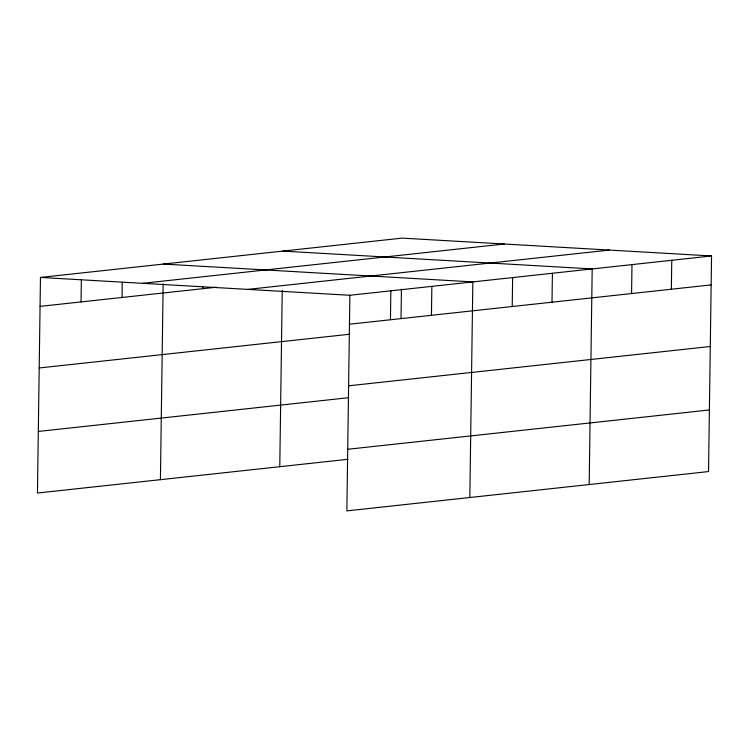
<?xml version="1.0" encoding="UTF-8"?>
<svg xmlns="http://www.w3.org/2000/svg" width="749" height="749" viewBox="0 0 749 749"><rect width="100%" height="100%" fill="white"/><g stroke="black" fill="none" stroke-linecap="round" stroke-linejoin="round"><path stroke-width="1.12" d="M711.55 255.961L349.867 295.275L346.862 510.884L708.535 471.561L711.55 255.961L402.138 238.116L40.465 277.439L37.45 493.039L347.976 459.287M81.051 301.922L81.351 279.929M122.04 297.465L122.246 282.42M160.417 479.669L163.16 283.749M202.81 288.683L202.848 286.371M279.78 466.702L282.233 290.49M390.454 319.757L390.856 290.818M401.024 318.194L401.427 289.142M431.443 315.301L431.855 286.361M469.829 497.514L472.844 281.905L163.432 264.069M512.222 306.528L512.625 277.579M552.004 302.203L552.406 273.263M589.182 484.537L592.197 268.938L282.785 251.093M631.576 293.552L631.978 264.612M671.357 289.226L671.769 260.287M142.563 283.328L504.246 244.005M40.053 306.378L216.452 287.204M247.769 289.386L609.443 250.072M349.465 324.214L711.147 284.901M39.201 367.974L349.727 334.223M348.603 385.819L710.286 346.497M38.311 431.443L348.837 397.682M347.723 449.278L709.397 409.965M40.465 277.439L349.867 295.275"/></g></svg>
